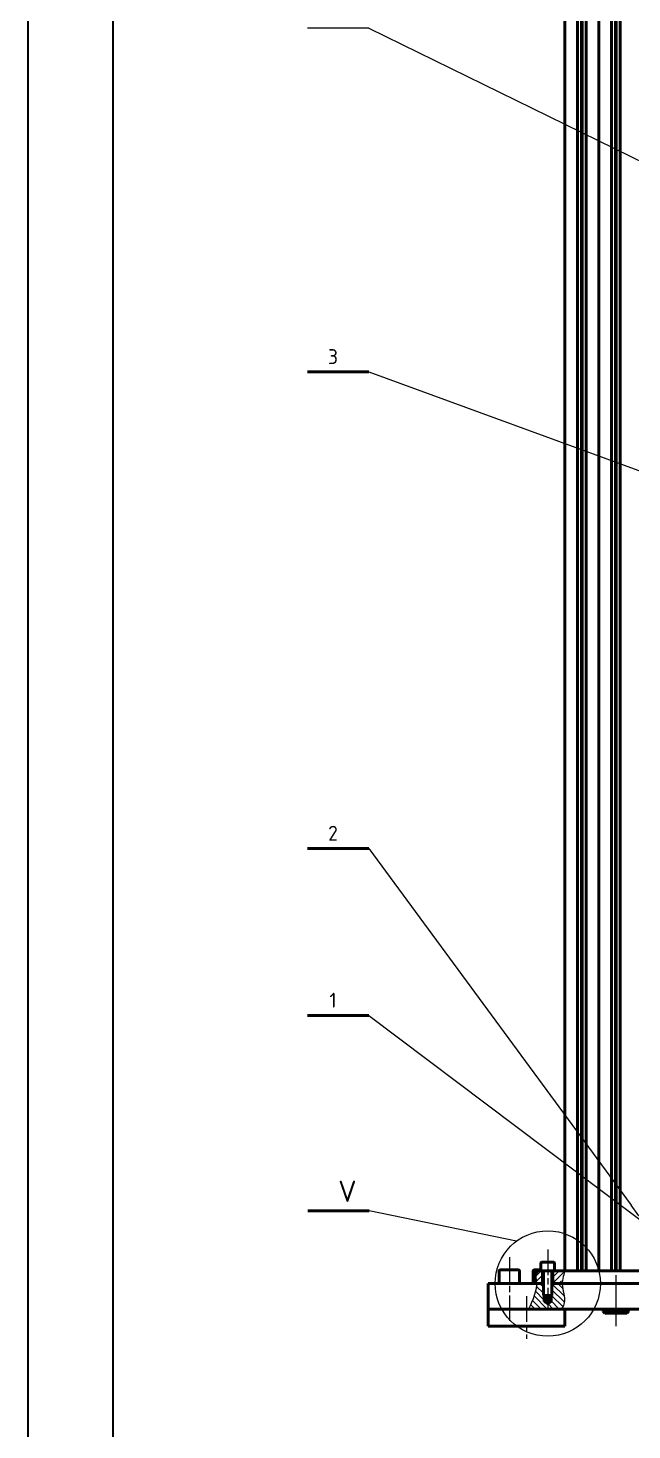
# Model space of a CAD drawing. Header units: millimetres. Extents: x 32504 to 36677, y 41990 to 42879.
# Drawn here: x 33949.6 to 34091.5, y 42347.7 to 42677.2 of the extents above; entities that cross this region are included whole.
import ezdxf

# ---------------------------------------------------------------- set-up
doc = ezdxf.new("R2010")
doc.units = ezdxf.units.MM
doc.linetypes.add('AM_ISO08W050', pattern=[18, 12, -1.5, 3, -1.5])
doc.linetypes.add('AM_ISO08W050x2', pattern=[9, 6, -0.75, 1.5, -0.75])
for name, color, linetype, lineweight in [('AM_0N', 7, 'Continuous', 50), ('AM_4N', 3, 'Continuous', 25), ('AM_5', 3, 'Continuous', 25), ('Duong_tam', 4, 'AM_ISO08W050', 25), ('Net_dam', 7, 'Continuous', 50), ('Net_manh', 3, 'Continuous', 25)]:
    doc.layers.add(name, color=color, linetype=linetype, lineweight=lineweight)
doc.styles.add('TCVN', font='tcvn7284-2003i.ttf')
doc.styles.add('TCVN7284', font='tcvn7284-2003i.ttf', dxfattribs={"height": 3.5})

msp = doc.modelspace()

# ---------------------------------------------------------------- hatches: boundary and pattern name
at = {"layer": 'Net_manh'}
h = msp.add_hatch(dxfattribs=at)
h.set_pattern_fill('_U', color=256, angle=45, pattern_type=0)
h.set_pattern_definition([(45, (41225.8314, 57109.6668), (-0.70710678, 0.70710678), [])])
edge = h.paths.add_edge_path()
edge.add_spline(control_points=[(34074.8648, 42382.1216), (34074.7937, 42382.9672), (34075.2492, 42384.0444), (34075.7047, 42385.1216)], knot_values=[0, 0, 0, 0, 3.11535826, 3.11535826, 3.11535826, 3.11535826], degree=3, periodic=0)
edge.add_line((34075.7047, 42385.1216), (34074.0862, 42385.1216))
edge.add_arc((34072.4955, 42386.0667), 1.8503, 282.776811, 329.284126, ccw=False)
edge.add_line((34072.9047, 42384.2622), (34072.9047, 42382.1216))
edge.add_line((34072.9047, 42382.1216), (34074.8648, 42382.1216))
edge = h.paths.add_edge_path()
edge.add_spline(control_points=[(34069.557, 42385.1216), (34069.3308, 42384.8455), (34068.7489, 42384.1355), (34068.9904, 42383.0211), (34069.0304, 42382.2942), (34069.0334, 42382.1216)], knot_values=[0, 0, 0, 0, 1.02836809, 2.64430849, 3.15237736, 3.15237736, 3.15237736, 3.15237736], degree=3, periodic=0)
edge.add_line((34069.0334, 42382.1216), (34070.5047, 42382.1216))
edge.add_line((34070.5047, 42382.1216), (34070.5047, 42385.1216))
edge.add_line((34070.5047, 42385.1216), (34070.1047, 42385.1216))
edge.add_line((34070.1047, 42385.1216), (34069.557, 42385.1216))
h = msp.add_hatch(dxfattribs=at)
h.set_pattern_fill('_U', color=256, angle=315, pattern_type=0)
h.set_pattern_definition([(315, (41225.8314, 57109.6668), (0.70710678, 0.70710678), [])])
edge = h.paths.add_edge_path()
edge.add_spline(control_points=[(34075.0392, 42376.1216), (34075.223, 42376.5449), (34076.1648, 42380.1298), (34074.9508, 42381.097), (34074.8648, 42382.1216)], knot_values=[3.11535826, 3.11535826, 3.11535826, 3.11535826, 4.67417364, 8.44930323, 8.44930323, 8.44930323, 8.44930323], degree=3, periodic=0)
edge.add_line((34074.8648, 42382.1216), (34072.7547, 42382.1216))
edge.add_line((34072.7547, 42382.1216), (34072.7047, 42382.0928))
edge.add_line((34072.7047, 42382.0928), (34072.7047, 42378.9216))
edge.add_line((34072.7047, 42378.9216), (34072.5206, 42378.9216))
edge.add_line((34072.5206, 42378.9216), (34072.5206, 42377.8716))
edge.add_line((34072.5206, 42377.8716), (34071.7047, 42377.388))
edge.add_line((34071.7047, 42377.388), (34070.8887, 42377.8716))
edge.add_line((34070.8887, 42377.8716), (34070.8887, 42378.9216))
edge.add_line((34070.8887, 42378.9216), (34070.7047, 42378.9216))
edge.add_line((34070.7047, 42378.9216), (34070.7047, 42382.0928))
edge.add_line((34070.7047, 42382.0928), (34070.6547, 42382.1216))
edge.add_line((34070.6547, 42382.1216), (34069.0334, 42382.1216))
edge.add_spline(control_points=[(34069.0334, 42382.1216), (34069.0711, 42379.9927), (34068.1197, 42378.0571), (34067.1683, 42376.1216)], knot_values=[3.15237736, 3.15237736, 3.15237736, 3.15237736, 9.41949614, 9.41949614, 9.41949614, 9.41949614], degree=3, periodic=0)
edge.add_line((34067.1683, 42376.1216), (34075.0392, 42376.1216))

# ---------------------------------------------------------------- linework, layer by layer
at = {"layer": 'AM_0N'}
for p, q in [((34070.1047, 42386.9216), (34070.1047, 42385.1216)), ((34070.7047, 42385.1216), (34070.1047, 42385.1216)), ((34070.1047, 42385.1216), (34070.7047, 42385.1216)), ((34073.1047, 42387.1216), (34070.3047, 42387.1216)), ((34073.1047, 42387.1216), (34070.3047, 42387.1216)), ((34070.3047, 42387.1216), (34073.1047, 42387.1216)), ((34072.7047, 42385.1216), (34070.7047, 42385.1216)), ((34070.7047, 42385.1216), (34070.7047, 42384.5557)), ((34070.7047, 42385.1216), (34072.7047, 42385.1216)), ((34073.3047, 42385.1216), (34072.7047, 42385.1216)), ((34073.3047, 42385.1216), (34072.7047, 42385.1216)), ((34072.7047, 42385.1216), (34072.7047, 42384.5557)), ((34072.7047, 42385.1216), (34073.3047, 42385.1216)), ((34073.3047, 42386.9216), (34073.3047, 42385.1216)), ((34073.3047, 42386.9216), (34073.3047, 42385.1216)), ((34073.3047, 42386.9216), (34073.3047, 42385.1216)), ((34070.7047, 42384.5557), (34070.7047, 42384.3716)), ((34070.7047, 42384.3716), (34070.7047, 42379.3057)), ((34072.7047, 42384.5557), (34072.7047, 42384.3716)), ((34072.7047, 42384.3716), (34072.7047, 42379.3057)), ((34072.7047, 42379.3057), (34070.7047, 42379.3057)), ((34070.7047, 42379.3057), (34070.8887, 42379.1216)), ((34072.5206, 42378.6216), (34070.8887, 42378.6216)), ((34072.7047, 42379.3057), (34072.5206, 42379.1216)), ((34085.1341, 42375.1216), (34084.7047, 42375.551)), ((34084.7047, 42375.551), (34090.7047, 42375.551)), ((34090.7047, 42375.551), (34090.2753, 42375.1216))]:
    msp.add_line(p, q, dxfattribs=at)
for centre, start, end in [((34070.3047, 42386.9216), 90, 180), ((34070.3047, 42386.9216), 90, 180), ((34073.1047, 42386.9216), 0, 90), ((34073.1047, 42386.9216), 0, 90), ((34073.1047, 42386.9216), 0, 90)]:
    msp.add_arc(centre, 0.2, start, end, dxfattribs=at)
at = {"layer": 'AM_4N'}
for p, q in [((34070.8887, 42379.1216), (34070.8887, 42385.1216)), ((34072.5206, 42379.1216), (34072.5206, 42385.1216)), ((34085.1341, 42376.1216), (34085.1341, 42375.1216)), ((34090.2753, 42376.1216), (34090.2753, 42375.1216))]:
    msp.add_line(p, q, dxfattribs=at)
at = {"layer": 'AM_5', "color": 3}
for p, q in [((34029.6796, 42677.1679), (34015.2978, 42677.1679)), ((34029.6796, 42596.3627), (34015.2978, 42596.3627)), ((34029.6796, 42484.3511), (34015.2978, 42484.3511)), ((34029.6796, 42445.1265), (34015.2978, 42445.1265))]:
    msp.add_line(p, q, dxfattribs=at)
at = {"layer": 'AM_5'}
for p, q in [((34029.6796, 42677.1679), (34121.9014, 42631.9342)), ((34029.6796, 42596.3627), (34096.9383, 42571.7677)), ((34029.6796, 42484.3511), (34091.2671, 42400.5235)), ((34029.6796, 42445.1265), (34112.1925, 42382.9103)), ((34093.0803, 42398.0554), (34091.2671, 42400.5235))]:
    msp.add_line(p, q, dxfattribs=at)
at = {"layer": 'Duong_tam'}
msp.add_line((34087.7047, 42798.1216), (34087.7047, 42372.1216), dxfattribs=at)
at = {"layer": 'Duong_tam', "linetype": 'AM_ISO08W050x2'}
for p, q in [((34062.7047, 42388.3216), (34062.7047, 42373.1216)), ((34071.7047, 42390.1216), (34071.7047, 42376.1216)), ((34066.7047, 42379.1216), (34066.7047, 42369.1216))]:
    msp.add_line(p, q, dxfattribs=at)
at = {"layer": 'Net_dam'}
for p, q in [((34075.7047, 42385.1216), (34075.7047, 42783.1216)), ((34078.7047, 42385.1216), (34078.7047, 42783.1216)), ((34079.6008, 42385.1216), (34079.6008, 42783.1216)), ((34079.7047, 42385.1216), (34079.7047, 42783.1216)), ((34079.8086, 42385.1216), (34079.8086, 42783.1216)), ((34080.7047, 42385.1216), (34080.7047, 42783.1216)), ((34083.7047, 42385.1216), (34083.7047, 42783.1216)), ((34086.7047, 42385.1216), (34086.7047, 42783.1216)), ((34087.6008, 42385.1216), (34087.6008, 42783.1216)), ((34087.7047, 42385.1216), (34087.7047, 42783.1216)), ((34087.8086, 42385.1216), (34087.8086, 42783.1216)), ((34088.7047, 42385.1216), (34088.7047, 42783.1216)), ((34029.6783, 42596.3933), (34015.3045, 42596.3933)), ((34029.6783, 42484.3516), (34015.3045, 42484.3516)), ((34029.6783, 42445.1266), (34015.3045, 42445.1266)), ((34029.7305, 42399.2463), (34015.3566, 42399.2463)), ((34060.3047, 42385.0016), (34060.3047, 42382.1216)), ((34060.6247, 42385.3216), (34062.7047, 42385.3216)), ((34062.7047, 42385.3216), (34064.7847, 42385.3216)), ((34065.1047, 42382.1216), (34065.1047, 42385.0016)), ((34068.3047, 42385.0016), (34068.3047, 42382.1216)), ((34068.6247, 42385.3216), (34070.1047, 42385.3216)), ((34068.7047, 42382.1216), (34068.7047, 42385.1216)), ((34098.7047, 42385.1216), (34068.7047, 42385.1216)), ((34070.1047, 42386.9216), (34070.1047, 42385.1216)), ((34070.1047, 42386.9216), (34070.1047, 42385.1216)), ((34070.3047, 42387.1216), (34073.1047, 42387.1216)), ((34073.1047, 42387.1216), (34070.3047, 42387.1216)), ((34070.3047, 42387.1216), (34073.1047, 42387.1216)), ((34071.7047, 42385.1216), (34070.5047, 42385.1216)), ((34070.5047, 42385.1216), (34070.5047, 42382.1216)), ((34071.7047, 42385.1216), (34072.9047, 42385.1216)), ((34072.9047, 42385.1216), (34072.9047, 42382.1216)), ((34073.3047, 42385.1216), (34073.3047, 42386.9216)), ((34073.3047, 42386.9216), (34073.3047, 42385.1216)), ((34073.3047, 42385.1216), (34073.3047, 42386.9216)), ((34078.6447, 42385.1216), (34076.3047, 42385.1216)), ((34083.1047, 42385.1216), (34080.7647, 42385.1216)), ((34086.6447, 42385.1216), (34084.3047, 42385.1216)), ((34091.1047, 42385.1216), (34088.7647, 42385.1216)), ((34057.7047, 42376.1216), (34057.7047, 42382.1216)), ((34057.7047, 42382.1216), (34058.7047, 42382.1216)), ((34058.7047, 42382.1216), (34070.7047, 42382.1216)), ((34070.7047, 42382.1216), (34068.7047, 42382.1216)), ((34070.7047, 42382.0928), (34070.6547, 42382.1216)), ((34098.7047, 42382.1216), (34072.7047, 42382.1216)), ((34072.7047, 42382.1216), (34216.7047, 42382.1216)), ((34072.7047, 42382.0928), (34072.7547, 42382.1216)), ((34084.7047, 42382.1216), (34090.7047, 42382.1216)), ((34090.5547, 42382.1216), (34084.8547, 42382.1216)), ((34090.7047, 42382.1292), (34090.7047, 42382.1216)), ((34070.7047, 42378.6216), (34072.7047, 42378.6216)), ((34070.8887, 42379.1216), (34072.5206, 42379.1216)), ((34070.8887, 42379.1216), (34070.8887, 42377.8716)), ((34072.5206, 42379.1216), (34072.5206, 42377.8716)), ((34057.7047, 42372.1216), (34057.7047, 42376.1216)), ((34057.7047, 42376.1216), (34057.9047, 42376.1216)), ((34057.9047, 42376.1216), (34075.5047, 42376.1216)), ((34071.7047, 42377.388), (34070.8887, 42377.8716)), ((34070.8887, 42377.8716), (34072.5206, 42377.8716)), ((34071.7047, 42377.388), (34072.5206, 42377.8716)), ((34075.5047, 42376.1216), (34075.7047, 42376.1216)), ((34075.7047, 42376.1216), (34075.7047, 42372.1216)), ((34075.7047, 42376.1216), (34224.7047, 42376.1216)), ((34084.7047, 42376.1216), (34084.7047, 42375.551)), ((34084.7047, 42375.551), (34084.7047, 42376.1216)), ((34090.2753, 42375.1216), (34085.1341, 42375.1216)), ((34090.7047, 42375.551), (34090.7047, 42376.1216)), ((34090.7047, 42375.551), (34090.7047, 42376.1216)), ((34057.9047, 42372.1216), (34057.7047, 42372.1216)), ((34057.9047, 42372.1216), (34075.5047, 42372.1216)), ((34075.7047, 42372.1216), (34075.5047, 42372.1216))]:
    msp.add_line(p, q, dxfattribs=at)
at = {"layer": 'Net_dam', "lineweight": 35}
for points in [[(33949.6398, 42027.6315), (33949.6398, 42868.6315), (35138.6398, 42868.6315), (35138.6398, 42027.6315), (33949.6398, 42027.6315)], [(33969.6398, 42037.6315), (33969.6398, 42858.6315), (35128.6398, 42858.6315), (35128.6398, 42037.6315)]]:
    msp.add_lwpolyline(points, close=True, dxfattribs=at)
at = {"layer": 'Net_dam'}
for centre, radius, start, end in [((34060.6247, 42385.0016), 0.32, 90, 180), ((34064.7847, 42385.0016), 0.32, 0, 90), ((34068.6247, 42385.0016), 0.32, 90, 180), ((34070.3047, 42386.9216), 0.2, 90, 180), ((34073.1047, 42386.9216), 0.2, 0, 90), ((34073.1047, 42386.9216), 0.2, 0, 90), ((34073.1047, 42386.9216), 0.2, 0, 90)]:
    msp.add_arc(centre, radius, start, end, dxfattribs=at)
at = {"layer": 'Net_manh'}
for p, q in [((34064.3634, 42392.0649), (34029.7305, 42399.2463)), ((34070.7047, 42382.0928), (34070.7047, 42378.6216)), ((34072.7047, 42382.0928), (34072.7047, 42378.6216)), ((34070.7047, 42378.6216), (34070.8671, 42378.3216)), ((34072.7047, 42378.6216), (34072.5423, 42378.3216))]:
    msp.add_line(p, q, dxfattribs=at)
at = {"layer": 'Net_manh', "color": 3, "linetype": 'Continuous', "lineweight": 25}
msp.add_circle((34071.7047, 42382.1216), 12.3693, dxfattribs=at)
at = {"layer": 'Net_manh'}
for points in [[(34069.557, 42385.1216), (34068.9968, 42384.2592), (34069.0042, 42382.6433), (34067.1683, 42376.1216)], [(34075.7047, 42385.1216), (34075.1402, 42381.4736), (34075.6031, 42379.182), (34074.997, 42376.2985), (34074.8648, 42376.149)]]:
    msp.add_spline(points, degree=3, dxfattribs=at)

# ---------------------------------------------------------------- texts
at = {"layer": 'AM_5', "color": 30, "char_height": 3.5, "attachment_point": 8, "style": 'TCVN7284'}
for s, insert in [('3', (34021.2637, 42598.2002)), ('2', (34021.2637, 42486.1886)), ('1', (34021.2637, 42446.964))]:
    msp.add_mtext(s, dxfattribs=dict(at, insert=insert))
at = {"layer": 'Net_manh', "color": 7, "style": 'TCVN'}
msp.add_text('V', height=5, dxfattribs=at).set_placement((34022.4984, 42401.3112))

doc.saveas('drawing.dxf')
